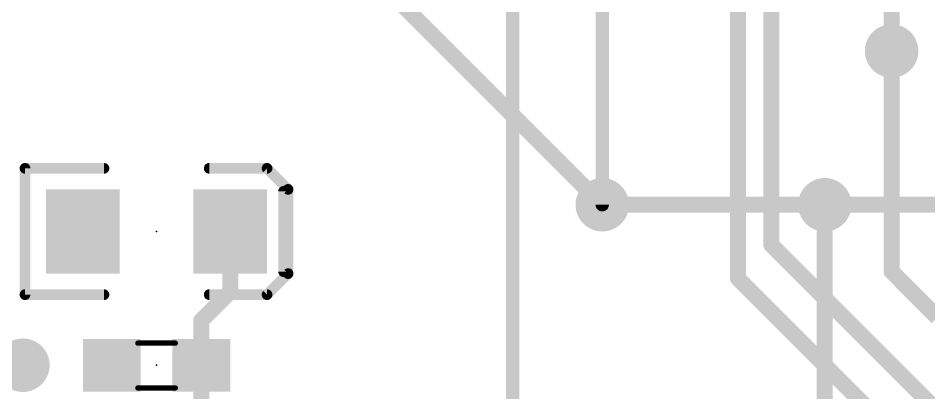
# Model space of a CAD drawing. Extents: x -0.75 to 3.47, y -1.8 to 2.11.
# Drawn here: x 0.696 to 1.378, y 0.759 to 1.039 of the extents above; entities that cross this region are included whole.
import ezdxf

# ---------------------------------------------------------------- set-up
doc = ezdxf.new("R2010")
doc.units = 0
doc.header["$MEASUREMENT"] = 0
doc.layers.get('0').update_dxf_attribs({"linetype": 'CONTINUOUS'})
for name, color, linetype in [('1', 22, 'CONTINUOUS'), ('16', 175, 'CONTINUOUS'), ('18', 82, 'CONTINUOUS'), ('21', 32, 'CONTINUOUS'), ('23', 7, 'CONTINUOUS'), ('51', 53, 'CONTINUOUS')]:
    doc.layers.add(name, color=color, linetype=linetype)

# ---------------------------------------------------------------- blocks, each defined once
blk = doc.blocks.new('RECT')
blk.add_solid([(-0.5, -0.5), (0.5, -0.5), (-0.5, 0.5), (0.5, 0.5)])
blk = doc.blocks.new('ROUNDV')
at = {"const_width": 0.5}
blk.add_lwpolyline([(0, -0.25, 1), (0, 0.25, 1), (0, -0.25)], format="xyb", dxfattribs=at)

msp = doc.modelspace()

# ---------------------------------------------------------------- linework, layer by layer
at = {"layer": '1'}
for points, const_width in [([(1.066535, 1.075), (1.066535, 0.546535)], 0.01), ([(1.133465, 0.9), (1.133465, 1.075)], 0.01), ([(1.35, 0.85), (1.35, 1.015)], 0.012), ([(1.3, 0.9), (1.133465, 0.9)], 0.012), ([(1.3, 0.164961), (1.3, 0.9)], 0.012), ([(0.855118, 0.88), (0.855118, 0.835118)], 0.012), ([(1.35, 0.85), (1.384252, 0.815748)], 0.012), ([(0.855118, 0.835118), (0.833465, 0.813465)], 0.012), ([(0.833465, 0.813465), (0.833465, 0.78)], 0.012), ([(0.833465, 0.751535), (0.833465, 0.78)], 0.012)]:
    msp.add_lwpolyline(points, dxfattribs=dict(at, const_width=const_width))
for points, const_width in [([(1.353, 1.015, 1), (1.347, 1.015)], 0.006), ([(1.133465, 0.903, 1), (1.133465, 0.897)], 0.006), ([(1.130965, 0.9, 1), (1.135965, 0.9)], 0.005), ([(1.303, 0.9, 1), (1.297, 0.9)], 0.006), ([(1.3, 0.897, 1), (1.3, 0.903)], 0.006), ([(0.858118, 0.88, 1), (0.852118, 0.88)], 0.006), ([(1.352121, 0.852121, 1), (1.347879, 0.847879)], 0.006), ([(1.347, 0.85, 1), (1.353, 0.85)], 0.006), ([(0.852118, 0.835118, 1), (0.858118, 0.835118)], 0.006), ([(0.857239, 0.832997, 1), (0.852997, 0.837239)], 0.006), ([(0.831343, 0.815586, 1), (0.835586, 0.811343)], 0.006), ([(0.836465, 0.813465, 1), (0.830465, 0.813465)], 0.006), ([(0.836465, 0.78, 1), (0.830465, 0.78)], 0.006), ([(0.830465, 0.78, 1), (0.836465, 0.78)], 0.006)]:
    msp.add_lwpolyline(points, format="xyb", dxfattribs=dict(at, const_width=const_width))
at = {"layer": '16', "const_width": 0.012}
for points in [[(0.5, 1.533465), (1.133465, 0.9)], [(1.26, 1.35), (1.26, 0.87)], [(1.35, 1.015), (1.35, 1.34)], [(1.235, 1.31), (1.235, 0.845)], [(1.3, 0.9), (1.6, 0.9)], [(1.26, 0.87), (1.41, 0.72)], [(1.235, 0.845), (1.385, 0.695)]]:
    msp.add_lwpolyline(points, dxfattribs=at)
at = {"layer": '16', "const_width": 0.006}
for points in [[(1.347, 1.015, 1), (1.353, 1.015)], [(1.131343, 0.897879, 1), (1.135586, 0.902121)], [(1.3, 0.903, 1), (1.3, 0.897)], [(1.262121, 0.872121, 1), (1.257879, 0.867879)], [(1.257, 0.87, 1), (1.263, 0.87)], [(1.237121, 0.847121, 1), (1.232879, 0.842879)], [(1.232, 0.845, 1), (1.238, 0.845)]]:
    msp.add_lwpolyline(points, format="xyb", dxfattribs=at)
at = {"layer": '21', "const_width": 0.008}
msp.add_lwpolyline([(0.895, 0.91), (0.895, 0.85)], dxfattribs=at)
at = {"layer": '21', "const_width": 0.004}
for points in [[(0.897, 0.91, 1), (0.893, 0.91)], [(0.893, 0.85, 1), (0.897, 0.85)]]:
    msp.add_lwpolyline(points, format="xyb", dxfattribs=at)
at = {"layer": '23'}
for p in [(0.8, 0.88), (0.8, 0.78)]:
    msp.add_point(p, dxfattribs=at)
at = {"layer": '51'}
for points, const_width in [([(0.701575, 0.832756), (0.701575, 0.927244)], 0.008), ([(0.701575, 0.927244), (0.76063, 0.927244)], 0.008), ([(0.882677, 0.927244), (0.83937, 0.927244)], 0.008), ([(0.898425, 0.911496), (0.882677, 0.927244)], 0.008), ([(0.898425, 0.848504), (0.898425, 0.911496)], 0.008), ([(0.882677, 0.832756), (0.898425, 0.848504)], 0.008), ([(0.76063, 0.832756), (0.701575, 0.832756)], 0.008), ([(0.83937, 0.832756), (0.882677, 0.832756)], 0.008), ([(0.814016, 0.796496), (0.785984, 0.796496)], 0.004), ([(0.814016, 0.762992), (0.785984, 0.762992)], 0.004)]:
    msp.add_lwpolyline(points, dxfattribs=dict(at, const_width=const_width))
for points, const_width in [([(0.703575, 0.927244, 1), (0.699575, 0.927244)], 0.004), ([(0.701575, 0.929244, 1), (0.701575, 0.925244)], 0.004), ([(0.76063, 0.925244, 1), (0.76063, 0.929244)], 0.004), ([(0.83937, 0.929244, 1), (0.83937, 0.925244)], 0.004), ([(0.884091, 0.928658, 1), (0.881263, 0.92583)], 0.004), ([(0.882677, 0.925244, 1), (0.882677, 0.929244)], 0.004), ([(0.900425, 0.911496, 1), (0.896425, 0.911496)], 0.004), ([(0.897011, 0.910082, 1), (0.899839, 0.91291)], 0.004), ([(0.899839, 0.84709, 1), (0.897011, 0.849918)], 0.004), ([(0.896425, 0.848504, 1), (0.900425, 0.848504)], 0.004), ([(0.701575, 0.834756, 1), (0.701575, 0.830756)], 0.004), ([(0.699575, 0.832756, 1), (0.703575, 0.832756)], 0.004), ([(0.76063, 0.830756, 1), (0.76063, 0.834756)], 0.004), ([(0.83937, 0.834756, 1), (0.83937, 0.830756)], 0.004), ([(0.881263, 0.83417, 1), (0.884091, 0.831342)], 0.004), ([(0.882677, 0.830756, 1), (0.882677, 0.834756)], 0.004), ([(0.785984, 0.797496, 1), (0.785984, 0.795496)], 0.002), ([(0.814016, 0.795496, 1), (0.814016, 0.797496)], 0.002), ([(0.785984, 0.763992, 1), (0.785984, 0.761992)], 0.002), ([(0.814016, 0.761992, 1), (0.814016, 0.763992)], 0.002)]:
    msp.add_lwpolyline(points, format="xyb", dxfattribs=dict(at, const_width=const_width))

# ---------------------------------------------------------------- block references
at = {"layer": '1'}
for p, xscale, yscale, rotation in [((0.744882, 0.88), 0.06299199999999999, 0.05511799999999999, 90), ((0.855118, 0.88), 0.06299199999999999, 0.05511799999999999, 90), ((0.766535, 0.78), 0.043307, 0.03937, 180), ((0.833465, 0.78), 0.043307, 0.03937, 180)]:
    msp.add_blockref('RECT', p, dxfattribs=dict(at, xscale=xscale, yscale=yscale, rotation=rotation))
at = {"layer": '18', "xscale": 0.04, "yscale": 0.04}
for p in [(1.35, 1.015), (1.35, 1.015), (1.133465, 0.9), (1.133465, 0.9), (1.3, 0.9), (1.3, 0.9), (0.7, 0.78), (0.7, 0.78)]:
    msp.add_blockref('ROUNDV', p, dxfattribs=at)
at = {"layer": '51', "xscale": 0.019689, "yscale": 0.037402, "rotation": 180}
for p in [(0.777156, 0.779799), (0.823156, 0.779799)]:
    msp.add_blockref('RECT', p, dxfattribs=at)

doc.saveas('drawing.dxf')
